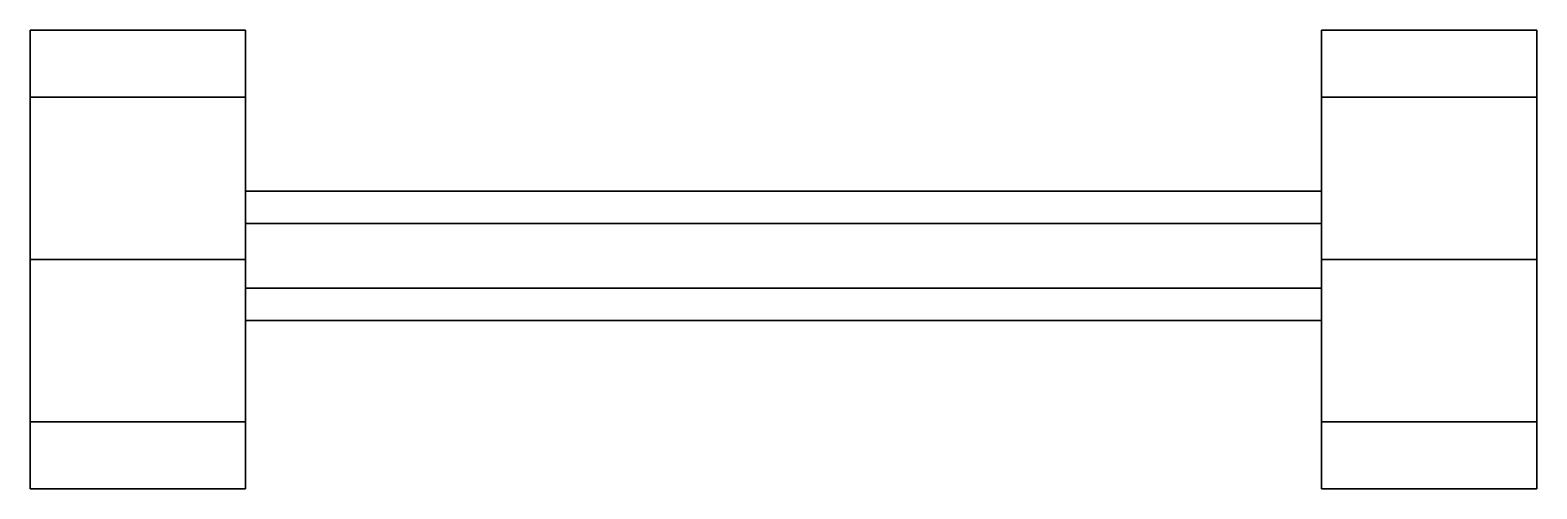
# Model space of a CAD drawing. Extents: x -1.05 to 1.05, y -0.32 to 0.31.
import ezdxf

# ---------------------------------------------------------------- set-up
doc = ezdxf.new("R2010")
doc.units = 0
doc.layers.add('WHEELS', color=3, linetype='CONTINUOUS')

msp = doc.modelspace()

# ---------------------------------------------------------------- linework, layer by layer
at = {"layer": 'WHEELS'}
for points in [[(-1.05, -0.3248, 0.0024), (-1.05, 0.221, 0.2285), (-1.05, 0.3146, 0.0024), (-1.05, -0.2312, -0.2236)], [(-0.75, 0.221, 0.2285), (-0.75, 0.3146, 0.0024), (-1.05, 0.3146, 0.0024), (-1.05, 0.221, 0.2285)], [(-1.05, -0.2312, -0.2236), (-1.05, 0.3146, 0.0024), (-1.05, 0.221, -0.2236), (-1.05, -0.0051, -0.3173)], [(-0.75, 0.3146, 0.0024), (-0.75, 0.221, -0.2236), (-1.05, 0.221, -0.2236), (-1.05, 0.3146, 0.0024)], [(-0.75, -0.2312, -0.2236), (-0.75, 0.3146, 0.0024), (-0.75, 0.221, 0.2285), (-0.75, -0.3248, 0.0024)], [(-0.75, -0.0051, -0.3173), (-0.75, 0.221, -0.2236), (-0.75, 0.3146, 0.0024), (-0.75, -0.2312, -0.2236)], [(1.05, 0.221, 0.2285), (1.05, 0.3146, 0.0024), (0.75, 0.3146, 0.0024), (0.75, 0.221, 0.2285)], [(1.05, 0.3146, 0.0024), (1.05, 0.221, -0.2236), (0.75, 0.221, -0.2236), (0.75, 0.3146, 0.0024)], [(0.75, -0.3248, 0.0024), (0.75, 0.221, 0.2285), (0.75, 0.3146, 0.0024), (0.75, -0.2312, -0.2236)], [(0.75, -0.2312, -0.2236), (0.75, 0.3146, 0.0024), (0.75, 0.221, -0.2236), (0.75, -0.0051, -0.3173)], [(1.05, -0.2312, -0.2236), (1.05, 0.3146, 0.0024), (1.05, 0.221, 0.2285), (1.05, -0.3248, 0.0024)], [(1.05, -0.0051, -0.3173), (1.05, 0.221, -0.2236), (1.05, 0.3146, 0.0024), (1.05, -0.2312, -0.2236)], [(-1.05, -0.2312, 0.2285), (-1.05, -0.0051, 0.3222), (-1.05, 0.221, 0.2285), (-1.05, -0.3248, 0.0024)], [(-0.75, 0.221, -0.2236), (-0.75, -0.0051, -0.3173), (-1.05, -0.0051, -0.3173), (-1.05, 0.221, -0.2236)], [(-0.75, -0.0051, 0.3222), (-0.75, 0.221, 0.2285), (-1.05, 0.221, 0.2285), (-1.05, -0.0051, 0.3222)], [(-0.75, -0.3248, 0.0024), (-0.75, 0.221, 0.2285), (-0.75, -0.0051, 0.3222), (-0.75, -0.2312, 0.2285)], [(1.05, -0.0051, 0.3222), (1.05, 0.221, 0.2285), (0.75, 0.221, 0.2285), (0.75, -0.0051, 0.3222)], [(1.05, 0.221, -0.2236), (1.05, -0.0051, -0.3173), (0.75, -0.0051, -0.3173), (0.75, 0.221, -0.2236)], [(0.75, -0.2312, 0.2285), (0.75, -0.0051, 0.3222), (0.75, 0.221, 0.2285), (0.75, -0.3248, 0.0024)], [(1.05, -0.3248, 0.0024), (1.05, 0.221, 0.2285), (1.05, -0.0051, 0.3222), (1.05, -0.2312, 0.2285)], [(0.75, 0.045, 0.0779), (0.75, 0.09), (-0.75, 0.09), (-0.75, 0.045, 0.0779)], [(0.75, 0.09), (0.75, 0.045, -0.0779), (-0.75, 0.045, -0.0779), (-0.75, 0.09)], [(0.75, -0.045, 0.0779), (0.75, 0.045, 0.0779), (-0.75, 0.045, 0.0779), (-0.75, -0.045, 0.0779)], [(0.75, 0.045, -0.0779), (0.75, -0.045, -0.0779), (-0.75, -0.045, -0.0779), (-0.75, 0.045, -0.0779)], [(-0.75, -0.0051, -0.3173), (-0.75, -0.2312, -0.2236), (-1.05, -0.2312, -0.2236), (-1.05, -0.0051, -0.3173)], [(-0.75, -0.2312, 0.2285), (-0.75, -0.0051, 0.3222), (-1.05, -0.0051, 0.3222), (-1.05, -0.2312, 0.2285)], [(1.05, -0.2312, 0.2285), (1.05, -0.0051, 0.3222), (0.75, -0.0051, 0.3222), (0.75, -0.2312, 0.2285)], [(1.05, -0.0051, -0.3173), (1.05, -0.2312, -0.2236), (0.75, -0.2312, -0.2236), (0.75, -0.0051, -0.3173)], [(0.75, -0.09), (0.75, -0.045, 0.0779), (-0.75, -0.045, 0.0779), (-0.75, -0.09)], [(0.75, -0.045, -0.0779), (0.75, -0.09), (-0.75, -0.09), (-0.75, -0.045, -0.0779)], [(-0.75, -0.3248, 0.0024), (-0.75, -0.2312, 0.2285), (-1.05, -0.2312, 0.2285), (-1.05, -0.3248, 0.0024)], [(-0.75, -0.2312, -0.2236), (-0.75, -0.3248, 0.0024), (-1.05, -0.3248, 0.0024), (-1.05, -0.2312, -0.2236)], [(1.05, -0.3248, 0.0024), (1.05, -0.2312, 0.2285), (0.75, -0.2312, 0.2285), (0.75, -0.3248, 0.0024)], [(1.05, -0.2312, -0.2236), (1.05, -0.3248, 0.0024), (0.75, -0.3248, 0.0024), (0.75, -0.2312, -0.2236)]]:
    msp.add_3dface(points, dxfattribs=at)

doc.saveas('drawing.dxf')
